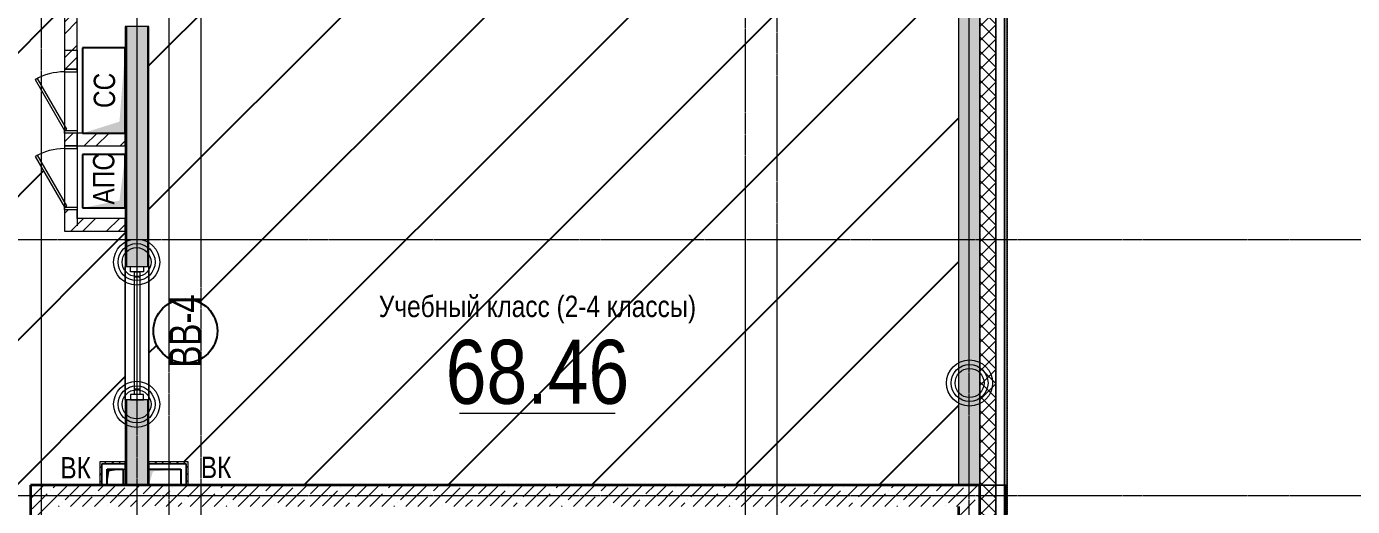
# Model space of a CAD drawing. Header units: millimetres. Extents: x 538266 to 1167394, y 114608 to 637157.
# Drawn here: x 840502 to 852930, y 155913 to 160413 of the extents above; entities that cross this region are included whole.
import ezdxf
from ezdxf.enums import TextEntityAlignment as Align

# ---------------------------------------------------------------- set-up
doc = ezdxf.new("R2010")
doc.units = ezdxf.units.MM
doc.linetypes.add('CENTER2', pattern=[28.575, 19.05, -3.175, 3.175, -3.175])
doc.linetypes.add('DASHED', pattern=[19.05, 12.7, -6.35])
doc.layers.get('Defpoints').update_dxf_attribs({"color": 140})
for name, color, linetype, lineweight, true_color in [('A-AREA', 7, 'Continuous', 15, 0x7f7f7f), ('РД_Оси_100', 7, 'Continuous', 0, 0x525252), ('РД_проем_инж перемыч_фахверк', 7, 'Continuous', 18, 0xff1f1f)]:
    doc.layers.add(name, color=color, linetype=linetype, lineweight=lineweight, true_color=true_color)
for name, color, linetype, lineweight in [('АР_Витраж', 4, 'Continuous', 13), ('АР_Витраж марка', 140, 'Continuous', 9), ('АР_Отверстия', 1, 'Continuous', 9), ('АР_площадь пом', 5, 'Continuous', 5), ('АР_Стены ГКЛ', 1, 'Continuous', 15), ('АР_Стены ЖБ', 7, 'Continuous', 35), ('АР_Стены кирпич', 32, 'Continuous', 20), ('АР_Стены ПЕНОблок', 52, 'Continuous', 20), ('АР_Тонкая', 254, 'Continuous', 5), ('АР_Утеплитель', 31, 'Continuous', 0), ('АР_Штриховка', 8, 'Continuous', 0), ('ВК_Шахты', 5, 'Continuous', 9), ('Двери кабины', 252, 'Continuous', 0)]:
    doc.layers.add(name, color=color, linetype=linetype, lineweight=lineweight)
doc.layers.add('АР_Делит', color=120, linetype='Continuous', lineweight=0, plot=False)
doc.layers.add('РД_Проем', color=230, linetype='Continuous', lineweight=0, plot=False)
doc.layers.add('РД_Витраж_вн', color=7, linetype='Continuous', true_color=0x148aff)
doc.layers.add('РД_проем_инж перемыч_подсчет', color=50, linetype='Continuous', plot=False)
doc.layers.add('ФВ-5', color=7, linetype='Continuous')
doc.styles.add('Arial_09', font='ARIALN.TTF', dxfattribs={"width": 0.9})
doc.styles.add('style1', font='ARIALN.TTF')

# ---------------------------------------------------------------- blocks, each defined once
blk = doc.blocks.new('MOK-МаркаПомещения1')
at = {"layer": 'A-AREA', "color": 0}
blk.add_line((-3.651, -1.944), (3.649, -1.944), dxfattribs=at)
at = {"layer": 'A-AREA', "color": 0, "style": 'style1'}
blk.add_attdef('АР-ПОМЕЩЕНИЕ:ПЛОЩАДЬ', text='', height=3, dxfattribs=at).set_placement((0, 0), align=Align.MIDDLE)
at = {"layer": 'Defpoints', "style": 'style1', "flags": 8}
blk.add_attdef('АР-ПОМЕЩЕНИЕ:НАИМЕНОВАНИЕ', text='', height=1, dxfattribs=at).set_placement((0, 2.956), align=Align.MIDDLE)
blk = doc.blocks.new('МаркаВитража1')
at = {"layer": 'Defpoints'}
blk.add_circle((0, 0), 3, dxfattribs=at)
at = {"color": 0, "linetype": 'ByBlock', "lineweight": -2, "style": 'Arial_09', "width": 0.9}
blk.add_attdef('АР-ОКНО:НАИМЕНОВАНИЕ', text='', height=3, dxfattribs=at).set_placement((0, 0), align=Align.MIDDLE)
blk = doc.blocks.new('2_этаж')
at = {"layer": 'АР_Стены ГКЛ', "linetype": 'Continuous', "lineweight": 0, "true_color": 0x000000}
h = blk.add_hatch(dxfattribs=at)
h.set_pattern_fill('ANSI31', color=18, scale=15, style=0)
h.set_pattern_definition([(45, (602274.53, 4e-09), (-33.67596, 33.67596), [])])
h.paths.add_polyline_path([(684824, 156333), (684844, 156313), (685064, 156313), (685064, 156333)], flags=0)
h = blk.add_hatch(dxfattribs=at)
h.set_pattern_fill('ANSI31', color=18, scale=15, style=0)
h.set_pattern_definition([(45, (602274.53, -6e-11), (-33.67596, 33.67596), [])])
h.paths.add_polyline_path([(684824, 156113), (684844, 156113), (684844, 156313), (684824, 156333)], flags=0)
h = blk.add_hatch(dxfattribs=at)
h.set_pattern_fill('ANSI31', color=18, scale=15, angle=-360, style=0)
h.set_pattern_definition([(45, (602274.53, -2e-09), (-33.67596, 33.67596), [])])
h.paths.add_polyline_path([(685284, 156333), (685284, 156313), (685634, 156313), (685654, 156333)], flags=0)
h = blk.add_hatch(dxfattribs=at)
h.set_pattern_fill('ANSI31', color=18, scale=15, angle=-360, style=0)
h.set_pattern_definition([(45, (602274.53, 3e-11), (-33.67596, 33.67596), [])])
h.paths.add_polyline_path([(685654, 156333), (685634, 156313), (685634, 156113), (685654, 156113)], flags=0)
at = {"layer": 'АР_Штриховка', "linetype": 'Continuous', "lineweight": 0, "true_color": 0x000000}
h = blk.add_hatch(dxfattribs=at)
h.set_pattern_fill('AR-CONC', color=18, angle=-360, style=0)
h.set_pattern_definition([(50, (602274.53, 6e-11), (182.18467, -15.93909), [19.05, -209.55]), (355, (602274.53, 6e-11), (-35.24342, 191.05685), [15.24, -167.64058]), (100.45144, (602289.71, -1.33), (146.94125, 175.11775), [16.19001, -178.09024]), (46.1842, (602274.53, 50.8), (271.07904, -42.04233), [28.575, -314.325]), (96.63556, (602297.12, 47.3), (237.40413, 247.42612), [24.28502, -267.1356]), (351.18415, (602274.53, 50.8), (237.40413, 247.42612), [22.85997, -251.45973]), (21, (602299.93, 38.1), (151.61439, -102.2652), [19.05, -209.55]), (326, (602299.93, 38.1), (61.80203, 184.18797), [15.24, -167.64]), (71.451445, (602312.56, 29.58), (213.41642, 81.92277), [16.19001, -178.08994]), (37.5, (602274.53, 6e-11), (3.088603, 84.555039), [0, -165.608, 0, -170.18, 0, -168.275]), (7.5, (602274.53, 6e-11), (66.819663, 100.180575), [0, -97.028, 0, -161.798, 0, -64.135]), (327.5, (602217.89, 6e-11), (135.590595, -5.728744), [0, -63.5, 0, -198.12, 0, -262.89]), (317.5, (602192.49, 6e-11), (148.12918, 25.42649), [0, -82.55, 0, -131.572, 0, -186.69])])
h.paths.add_polyline_path([(693074, 190988), (692874, 191188), (692874, 156113), (693074, 156113)], flags=0)
h = blk.add_hatch(dxfattribs=at)
h.set_pattern_fill('ANSI37', color=18, scale=30, angle=-360, style=0)
h.set_pattern_definition([(45, (602274.53, 6e-11), (-67.35192, 67.35192), []), (135, (602274.53, 6e-11), (-67.35192, -67.35192), [])])
h.paths.add_polyline_path([(693224, 190838), (693074, 190988), (693074, 156113), (693224, 156113)], flags=0)
h = blk.add_hatch(dxfattribs=at)
h.set_pattern_fill('_U', color=18, angle=-360, style=0, pattern_type=0)
h.set_pattern_definition([(360, (602274.5291, 6e-11), (7e-16, 1), [])])
h.paths.add_polyline_path([(693329, 190733), (693304, 190758), (693304, 156113), (693329, 156113)], flags=0)
h = blk.add_hatch(dxfattribs=at)
h.set_pattern_fill('ANSI32', color=18, scale=25, style=0)
h.set_pattern_definition([(45, (602274.53, -3e-11), (-168.3798, 168.3798), []), (45, (602386.78, -3e-11), (-168.3798, 168.3798), [])])
h.paths.add_polyline_path([(684494, 158493), (684614, 158613), (684614, 158693), (684494, 158693)], flags=0)
h.paths.add_polyline_path([(684494, 159293), (684614, 159293), (684614, 159413), (684494, 159413)], flags=0)
h.paths.add_polyline_path([(684494, 160013), (684614, 160013), (684614, 161104), (684494, 161104)], flags=0)
h = blk.add_hatch(dxfattribs=at)
h.set_pattern_fill('AR-CONC', color=18, angle=-315, style=0)
h.set_pattern_definition([(95, (602274.53, 3e-11), (140.09465, 117.55338), [19.05, -209.55]), (40, (602274.53, 3e-11), (-160.01845, 110.17673), [15.24, -167.64058]), (145.45144, (602286.2, 9.8), (-19.9238, 227.7301), [16.19, -178.09024]), (91.1842, (602238.6, 35.92), (221.41024, 161.9534), [28.575, -314.325]), (141.63556, (602257.06, 49.42), (-7.0866, 342.82676), [24.28502, -267.1356]), (36.18415, (602238.6, 35.92), (-7.0866, 342.82676), [22.85997, -251.45973]), (66, (602265.55, 44.9), (179.51998, 34.89515), [19.05, -209.55]), (11, (602265.55, 44.9), (-86.53993, 173.9412), [15.24, -167.64]), (116.45144, (602280.51, 47.81), (92.98005, 208.83634), [16.19, -178.08994]), (82.5, (602274.53, 3e-11), (-57.60547, 61.973414), [0, -165.608, 0, -170.18, 0, -168.275]), (52.5, (602274.53, 3e-11), (-23.589727, 118.087), [0, -97.028, 0, -161.798, 0, -64.135]), (12.5, (602234.48, -40.05), (99.927863, 91.826196), [0, -63.5, 0, -198.12, 0, -262.89]), (2.5, (602216.52, -58.01), (86.763904, 122.72239), [0, -82.55, 0, -131.572, 0, -186.69])])
h.paths.add_polyline_path([(685274, 160413), (685074, 160413), (685074, 158613), (685274, 158613)], flags=0)
h.paths.add_polyline_path([(685274, 158613), (685074, 158613), (685074, 158163), (685274, 158163)], flags=0)
h.paths.add_polyline_path([(685274, 156913), (685074, 156913), (685074, 156113), (685274, 156113)], flags=0)
h = blk.add_hatch(dxfattribs=at)
h.set_pattern_fill('ANSI32', color=18, scale=25, angle=-360, style=0)
h.set_pattern_definition([(45, (602274.53, -3e-11), (-168.3798, 168.3798), []), (45, (602386.78, -3e-11), (-168.3798, 168.3798), [])])
h.paths.add_polyline_path([(685064, 159293), (685064, 159413), (684614, 159413), (684614, 159293)], flags=0)
h = blk.add_hatch(dxfattribs=at)
h.set_pattern_fill('ANSI32', color=18, scale=25, style=0)
h.set_pattern_definition([(45, (602274.53, -3e-11), (-168.3798, 168.3798), []), (45, (602386.78, 0), (-168.3798, 168.3798), [])])
h.paths.add_polyline_path([(685064, 158493), (685064, 158613), (684614, 158613), (684494, 158493)], flags=0)
h = blk.add_hatch(dxfattribs=at)
h.set_pattern_fill('ANSI37', color=18, scale=30, angle=-360, style=0)
h.set_pattern_definition([(45, (602274.53, 0), (-67.35192, 67.35192), []), (135, (602274.53, 0), (-67.35192, -67.35192), [])])
h.paths.add_polyline_path([(693224, 156113), (693074, 156113), (693074, 155813), (693224, 155813)], flags=0)
h.paths.add_polyline_path([(693224, 152013), (693074, 152013), (693074, 148913), (693224, 149063)], flags=0)
h = blk.add_hatch(dxfattribs=at)
h.set_pattern_fill('_U', color=18, angle=-360, style=0, pattern_type=0)
h.set_pattern_definition([(7e-12, (602274.5291, 0), (4e-17, 1), [])])
h.paths.add_polyline_path([(693329, 156113), (693304, 156113), (693304, 155813), (693329, 155813)], flags=0)
h.paths.add_polyline_path([(693329, 152013), (693304, 152013), (693304, 149143), (693329, 149168)], flags=0)
at = {"color": 18, "linetype": 'Continuous', "true_color": 0x000000}
for p, q in [((685064, 160213), (684664, 160213)), ((684664, 160213), (684664, 159413)), ((685064, 160213), (684664, 160213)), ((684664, 160213), (684664, 159413)), ((685064, 159413), (685064, 160213)), ((685064, 159413), (685064, 160213)), ((684664, 159413), (685064, 159413)), ((684664, 159413), (685064, 159413)), ((685064, 159213), (684664, 159213)), ((684664, 159213), (684664, 158713)), ((685064, 159213), (684664, 159213)), ((684664, 159213), (684664, 158713)), ((685064, 158713), (685064, 159213)), ((685064, 158713), (685064, 159213)), ((684664, 158713), (685064, 158713)), ((684664, 158713), (685064, 158713)), ((684894, 156113), (684894, 156263)), ((684894, 156263), (685044, 156263)), ((684894, 156113), (684894, 156263)), ((684894, 156263), (685044, 156263)), ((685044, 156263), (685044, 156113)), ((685044, 156263), (685044, 156113)), ((685284, 156113), (685284, 156263)), ((685284, 156263), (685584, 156263)), ((685284, 156113), (685284, 156263)), ((685284, 156263), (685584, 156263)), ((685584, 156263), (685584, 156113)), ((685584, 156263), (685584, 156113)), ((685044, 156113), (684894, 156113)), ((685044, 156113), (684894, 156113)), ((685584, 156113), (685284, 156113)), ((685584, 156113), (685284, 156113))]:
    blk.add_line(p, q, dxfattribs=at)
for points in [[(684664, 159413), (685064, 159413), (685009, 159521), (685064, 160213)], [(684664, 159413), (685064, 159413), (685009, 159521), (685064, 160213)], [(684664, 158713), (685064, 158713), (685009, 158781), (685064, 159213)], [(684664, 158713), (685064, 158713), (685009, 158781), (685064, 159213)], [(684894, 156113), (684894, 156263), (684914, 156243), (685044, 156263)], [(684894, 156113), (684894, 156263), (684914, 156243), (685044, 156263)], [(685284, 156113), (685284, 156263), (685324, 156243), (685584, 156263)], [(685284, 156113), (685284, 156263), (685324, 156243), (685584, 156263)]]:
    blk.add_solid(points, dxfattribs=at)
at = {"layer": 'АР_Витраж', "color": 18, "linetype": 'Continuous', "lineweight": 5, "true_color": 0x000000}
for p, q in [((685064, 156913), (685064, 158163)), ((685284, 156913), (685284, 158163))]:
    blk.add_line(p, q, dxfattribs=at)
at = {"layer": 'АР_Витраж', "color": 18, "linetype": 'Continuous', "lineweight": 15, "true_color": 0x000000}
for p, q in [((685199, 158063), (685149, 158063)), ((685174, 157013), (685174, 158063)), ((685199, 157013), (685149, 157013))]:
    blk.add_line(p, q, dxfattribs=at)
for points in [[(685114, 158113), (685114, 158163), (685234, 158163), (685234, 158113)], [(685199, 156963), (685149, 156963), (685149, 158113), (685199, 158113)], [(685114, 156963), (685114, 156913), (685234, 156913), (685234, 156963)]]:
    blk.add_lwpolyline(points, close=True, dxfattribs=at)
at = {"layer": 'АР_Делит', "color": 18, "true_color": 0x000000}
for centre, radius in [((685170, 158205), 216), ((685170, 158205), 173), ((685170, 158205), 136), ((692977, 157071), 216), ((692977, 157071), 173), ((692977, 157071), 136), ((685170, 156871), 216), ((685170, 156871), 173), ((685170, 156871), 136)]:
    blk.add_circle(centre, radius, dxfattribs=at)
at = {"layer": 'АР_Стены ГКЛ', "color": 18, "linetype": 'Continuous', "lineweight": 5, "true_color": 0x000000}
for p, q in [((685064, 156333), (684824, 156333)), ((684824, 156333), (684824, 156113)), ((685064, 156313), (684844, 156313)), ((684844, 156313), (685064, 156313)), ((684844, 156313), (684844, 156113)), ((684844, 156113), (684844, 156313)), ((684894, 156263), (685064, 156263)), ((684894, 156113), (684894, 156263)), ((685064, 156313), (685064, 156333)), ((685064, 156263), (685064, 156313)), ((685284, 156333), (685284, 156313)), ((685654, 156333), (685284, 156333)), ((685284, 156313), (685284, 156263)), ((685634, 156313), (685284, 156313)), ((685284, 156313), (685634, 156313)), ((685284, 156263), (685584, 156263)), ((685584, 156263), (685584, 156113)), ((685634, 156113), (685634, 156313)), ((685634, 156313), (685634, 156113)), ((685654, 156113), (685654, 156333)), ((684824, 156113), (684844, 156113)), ((684844, 156113), (684894, 156113)), ((685584, 156113), (685634, 156113)), ((685634, 156113), (685654, 156113))]:
    blk.add_line(p, q, dxfattribs=at)
at = {"layer": 'АР_Стены ЖБ', "color": 18, "linetype": 'Continuous', "lineweight": 35, "true_color": 0x000000}
for p, q in [((684174, 156113), (684174, 151713)), ((693074, 156113), (684174, 156113)), ((693074, 151713), (693074, 156113)), ((692874, 155913), (692874, 151913))]:
    blk.add_line(p, q, dxfattribs=at)
at = {"layer": 'АР_Стены кирпич', "color": 18, "linetype": 'Continuous', "lineweight": 20, "true_color": 0x000000}
for p, q in [((684494, 161104), (684494, 160013)), ((684614, 160013), (684614, 161104)), ((684494, 160013), (684614, 160013)), ((684614, 159413), (684494, 159413)), ((684494, 159413), (684494, 159293)), ((684614, 159293), (684614, 159413)), ((685064, 159413), (684614, 159413)), ((684614, 159413), (684614, 159293)), ((685064, 159293), (685064, 159413)), ((684494, 159293), (684614, 159293)), ((684614, 159293), (685064, 159293)), ((684614, 158693), (684494, 158693)), ((684494, 158693), (684494, 158493)), ((684614, 158613), (684614, 158693)), ((685064, 158613), (684614, 158613)), ((685064, 158493), (685064, 158613)), ((684494, 158493), (685064, 158493))]:
    blk.add_line(p, q, dxfattribs=at)
at = {"layer": 'АР_Стены кирпич', "color": 18, "linetype": 'Continuous', "lineweight": 0, "true_color": 0x000000}
blk.add_line((684494, 160193), (684614, 160193), dxfattribs=at)
at = {"layer": 'АР_Стены ПЕНОблок', "color": 18, "linetype": 'Continuous', "lineweight": 20, "true_color": 0x000000}
for p, q in [((692874, 191188), (692874, 156113)), ((693074, 156113), (693074, 190988)), ((685274, 160413), (685074, 160413)), ((685074, 160413), (685074, 158613)), ((685274, 158613), (685274, 160413)), ((685074, 158613), (685074, 158163)), ((685274, 158163), (685274, 158613)), ((685074, 158163), (685274, 158163)), ((685274, 156913), (685074, 156913)), ((685074, 156913), (685074, 156113)), ((685274, 156113), (685274, 156913)), ((685074, 156113), (685274, 156113)), ((692874, 156113), (693074, 156113))]:
    blk.add_line(p, q, dxfattribs=at)
at = {"layer": 'АР_Тонкая', "color": 18, "linetype": 'Continuous', "lineweight": 5, "true_color": 0x000000}
for p, q in [((693224, 190838), (693224, 156113)), ((693304, 156113), (693304, 190758)), ((693304, 190758), (693304, 156113)), ((693329, 156113), (693329, 190733)), ((693224, 156113), (693304, 156113)), ((693304, 156113), (693224, 156113)), ((693224, 156113), (693224, 155813)), ((693304, 156113), (693329, 156113)), ((693304, 155813), (693304, 156113)), ((693329, 156113), (693304, 156113)), ((693304, 156113), (693304, 155813)), ((693329, 155813), (693329, 156113))]:
    blk.add_line(p, q, dxfattribs=at)
at = {"layer": 'АР_Тонкая', "color": 18, "linetype": 'Continuous', "lineweight": 0, "true_color": 0x000000}
for p, q in [((685074, 160413), (685064, 160413)), ((685064, 160413), (685064, 158613)), ((685074, 158613), (685074, 160413)), ((685284, 160413), (685274, 160413)), ((685274, 160413), (685274, 158613)), ((685284, 158613), (685284, 160413)), ((685064, 158613), (685064, 158163)), ((685074, 158163), (685074, 158613)), ((685274, 158613), (685274, 158163)), ((685284, 158163), (685284, 158613)), ((685064, 158163), (685074, 158163)), ((685274, 158163), (685284, 158163)), ((685074, 156913), (685064, 156913)), ((685064, 156913), (685064, 156113)), ((685074, 156113), (685074, 156913)), ((685284, 156913), (685274, 156913)), ((685274, 156913), (685274, 156113)), ((685284, 156113), (685284, 156913)), ((685064, 156113), (685074, 156113)), ((685274, 156113), (685284, 156113))]:
    blk.add_line(p, q, dxfattribs=at)
at = {"layer": 'АР_Утеплитель', "color": 18, "linetype": 'Continuous', "lineweight": 0, "true_color": 0x000000}
for p, q in [((693074, 190988), (693074, 156113)), ((693224, 156113), (693224, 190838)), ((693074, 156113), (693224, 156113)), ((693224, 156113), (693074, 156113)), ((693074, 156113), (693074, 155813)), ((693224, 155813), (693224, 156113))]:
    blk.add_line(p, q, dxfattribs=at)
at = {"layer": 'АР_Штриховка', "color": 18, "linetype": 'Continuous', "lineweight": 5, "true_color": 0x000000}
for p, q in [((684174, 156098), (684181, 156106)), ((684181, 156106), (684188, 156113)), ((684237, 156050), (684301, 156113)), ((684349, 155937), (684525, 156113)), ((684388, 156088), (684413, 156113)), ((684500, 155976), (684637, 156113)), ((684550, 155913), (684750, 156113)), ((684774, 155913), (684974, 156113)), ((684809, 156060), (684862, 156113)), ((684999, 155913), (685199, 156113)), ((685223, 155913), (685423, 156113)), ((685230, 156032), (685311, 156113)), ((685448, 155913), (685648, 156113)), ((685651, 156004), (685760, 156113)), ((685672, 155913), (685872, 156113)), ((685897, 155913), (686097, 156113)), ((685959, 156088), (685984, 156113)), ((686072, 155976), (686209, 156113)), ((686121, 155913), (686321, 156113)), ((686346, 155913), (686546, 156113)), ((686380, 156060), (686433, 156113)), ((686570, 155913), (686770, 156113)), ((686795, 155913), (686995, 156113)), ((686801, 156032), (686882, 156113)), ((687019, 155913), (687219, 156113)), ((687222, 156004), (687332, 156113)), ((687244, 155913), (687444, 156113)), ((687468, 155913), (687668, 156113)), ((687531, 156088), (687556, 156113)), ((687643, 155976), (687781, 156113)), ((687693, 155913), (687893, 156113)), ((687917, 155913), (688117, 156113)), ((687952, 156060), (688005, 156113)), ((688142, 155913), (688342, 156113)), ((688366, 155913), (688566, 156113)), ((688373, 156032), (688454, 156113)), ((688591, 155913), (688791, 156113)), ((688794, 156004), (688903, 156113)), ((688815, 155913), (689015, 156113)), ((689040, 155913), (689240, 156113)), ((689102, 156088), (689128, 156113)), ((689215, 155976), (689352, 156113)), ((689264, 155913), (689464, 156113)), ((689489, 155913), (689689, 156113)), ((689523, 156060), (689577, 156113)), ((689713, 155913), (689913, 156113)), ((689938, 155913), (690138, 156113)), ((689944, 156032), (690026, 156113)), ((690162, 155913), (690362, 156113)), ((690365, 156004), (690475, 156113)), ((690387, 155913), (690587, 156113)), ((690611, 155913), (690811, 156113)), ((690674, 156088), (690699, 156113)), ((690786, 155976), (690924, 156113)), ((690836, 155913), (691036, 156113)), ((691060, 155913), (691260, 156113)), ((691095, 156060), (691148, 156113)), ((691285, 155913), (691485, 156113)), ((691509, 155913), (691709, 156113)), ((691516, 156032), (691597, 156113)), ((691734, 155913), (691934, 156113)), ((691937, 156004), (692046, 156113)), ((691958, 155913), (692158, 156113)), ((692183, 155913), (692383, 156113)), ((692245, 156088), (692271, 156113)), ((692358, 155976), (692495, 156113)), ((692407, 155913), (692607, 156113)), ((692632, 155913), (692832, 156113)), ((692666, 156060), (692720, 156113)), ((692856, 155913), (693056, 156113)), ((684174, 155986), (684237, 156050)), ((684191, 155892), (684293, 155994)), ((684293, 155994), (684332, 156032)), ((684360, 156060), (684360, 156060)), ((684662, 155913), (684753, 156004)), ((684781, 156032), (684781, 156032)), ((684921, 155948), (685061, 156088)), ((685111, 155913), (685174, 155976)), ((685202, 156004), (685202, 156004)), ((685342, 155920), (685482, 156060)), ((685510, 156088), (685510, 156088)), ((685623, 155976), (685623, 155976)), ((685784, 155913), (685903, 156032)), ((685931, 156060), (685931, 156060)), ((686233, 155913), (686324, 156004)), ((686352, 156032), (686352, 156032)), ((686492, 155948), (686633, 156088)), ((686682, 155913), (686745, 155976)), ((686773, 156004), (686773, 156004)), ((686913, 155920), (687054, 156060)), ((687082, 156088), (687082, 156088)), ((687194, 155976), (687194, 155976)), ((687356, 155913), (687475, 156032)), ((687503, 156060), (687503, 156060)), ((687805, 155913), (687896, 156004)), ((687924, 156032), (687924, 156032)), ((688064, 155948), (688204, 156088)), ((688254, 155913), (688317, 155976)), ((688345, 156004), (688345, 156004)), ((688485, 155920), (688625, 156060)), ((688653, 156088), (688653, 156088)), ((688766, 155976), (688766, 155976)), ((688928, 155913), (689046, 156032)), ((689074, 156060), (689074, 156060)), ((689377, 155913), (689467, 156004)), ((689495, 156032), (689495, 156032)), ((689636, 155948), (689776, 156088)), ((689826, 155913), (689888, 155976)), ((689916, 156004), (689916, 156004)), ((690057, 155920), (690197, 156060)), ((690225, 156088), (690225, 156088)), ((690337, 155976), (690337, 155976)), ((690499, 155913), (690618, 156032)), ((690646, 156060), (690646, 156060)), ((690948, 155913), (691039, 156004)), ((691067, 156032), (691067, 156032)), ((691207, 155948), (691347, 156088)), ((691397, 155913), (691460, 155976)), ((691488, 156004), (691488, 156004)), ((691628, 155920), (691768, 156060)), ((691796, 156088), (691796, 156088)), ((691909, 155976), (691909, 155976)), ((692071, 155913), (692189, 156032)), ((692217, 156060), (692217, 156060)), ((692520, 155913), (692610, 156004)), ((692638, 156032), (692638, 156032)), ((692779, 155948), (692919, 156088)), ((692891, 155836), (693031, 155976)), ((693059, 156004), (693059, 156004)), ((684174, 155762), (684349, 155937)), ((684437, 155913), (684444, 155920)), ((684472, 155948), (684472, 155948)), ((684893, 155920), (684893, 155920)), ((685560, 155913), (685594, 155948)), ((686009, 155913), (686015, 155920)), ((686043, 155948), (686043, 155948)), ((686464, 155920), (686464, 155920)), ((687132, 155913), (687166, 155948)), ((687581, 155913), (687587, 155920)), ((687615, 155948), (687615, 155948)), ((688036, 155920), (688036, 155920)), ((688703, 155913), (688738, 155948)), ((689152, 155913), (689159, 155920)), ((689187, 155948), (689187, 155948)), ((689608, 155920), (689608, 155920)), ((690275, 155913), (690309, 155948)), ((690724, 155913), (690730, 155920)), ((690758, 155948), (690758, 155948)), ((691179, 155920), (691179, 155920)), ((691846, 155913), (691881, 155948)), ((692295, 155913), (692302, 155920)), ((692330, 155948), (692330, 155948)), ((692751, 155920), (692751, 155920))]:
    blk.add_line(p, q, dxfattribs=at)
at = {"layer": 'Двери кабины', "color": 18, "linetype": 'Continuous', "lineweight": 0, "true_color": 0x000000}
for points in [[(684614, 159988), (684614, 160013), (684494, 160013), (684494, 159988)], [(684494, 159438), (684515, 159451), (684240, 159927), (684219, 159915)], [(684614, 159438), (684614, 159413), (684494, 159413), (684494, 159438)], [(684494, 158718), (684515, 158731), (684240, 159207), (684219, 159195)], [(684614, 159268), (684614, 159293), (684494, 159293), (684494, 159268)], [(684614, 158718), (684614, 158693), (684494, 158693), (684494, 158718)]]:
    blk.add_lwpolyline(points, close=True, dxfattribs=at)
for centre in [(684494, 159438), (684494, 158718)]:
    blk.add_arc(centre, 550, 89.9999, 119.9999, dxfattribs=at)
at = {"layer": 'РД_Витраж_вн', "color": 18, "linetype": 'Continuous', "lineweight": 15, "true_color": 0x000000}
for p, q in [((685064, 158163), (685064, 156913)), ((685284, 158163), (685284, 156913))]:
    blk.add_line(p, q, dxfattribs=at)
at = {"layer": 'РД_Проем', "color": 18, "linetype": 'Continuous', "lineweight": 15, "true_color": 0x000000}
for p, q in [((684494, 160013), (684494, 159413)), ((684614, 160013), (684614, 159413)), ((684494, 159293), (684494, 158693)), ((684614, 159293), (684614, 158693)), ((685064, 158163), (685064, 156913)), ((685284, 158163), (685284, 156913))]:
    blk.add_line(p, q, dxfattribs=at)
at = {"layer": 'РД_проем_инж перемыч_подсчет', "color": 18, "linetype": 'Continuous', "lineweight": 15, "true_color": 0x000000}
for p, q in [((684494, 160193), (684494, 158543)), ((684614, 160193), (684614, 158543))]:
    blk.add_line(p, q, dxfattribs=at)
at = {"layer": 'РД_проем_инж перемыч_фахверк', "color": 18, "linetype": 'Continuous', "lineweight": 15, "true_color": 0x000000}
for p, q in [((685064, 158163), (685064, 156913)), ((685284, 158163), (685284, 156913))]:
    blk.add_line(p, q, dxfattribs=at)
at = {"layer": 'АР_Витраж марка', "color": 18, "linetype": 'Continuous', "lineweight": 15, "true_color": 0x000000, "xscale": 100, "yscale": 100, "zscale": 100, "rotation": 90.00000000000001}
blk.add_blockref('МаркаВитража1', (685627, 157559), dxfattribs=at).add_auto_attribs({'АР-ОКНО:НАИМЕНОВАНИЕ': 'ВВ-4'})
at = {"layer": 'АР_площадь пом', "color": 18, "linetype": 'Continuous', "lineweight": 15, "true_color": 0x000000}
ref = blk.add_blockref('MOK-МаркаПомещения1', (688927, 157176), dxfattribs=dict(at, xscale=200, yscale=200, zscale=100))
ref.add_attrib('АР-ПОМЕЩЕНИЕ:НАИМЕНОВАНИЕ', 'Учебный класс (2-4 классы)', dxfattribs={"layer": 'Defpoints', "height": 200, "style": 'style1'}).set_placement((688927, 157767), align=Align.MIDDLE)
ref.add_attrib('АР-ПОМЕЩЕНИЕ:ПЛОЩАДЬ', '68.46', dxfattribs={"layer": 'A-AREA', "color": 0, "height": 600, "style": 'style1'}).set_placement((688927, 157176), align=Align.MIDDLE)
at = {"layer": 'Defpoints', "color": 18, "true_color": 0x000000, "style": 'style1'}
for p in [(677971, 219836), (678101, 211681)]:
    blk.add_attdef('АР-ПОМЕЩЕНИЕ:НАИМЕНОВАНИЕ', text='', height=100, dxfattribs=at).set_placement(p, align=Align.MIDDLE)
at = {"layer": 'АР_Отверстия', "color": 18, "true_color": 0x000000, "style": 'style1'}
for s, p in [('СС', (684968, 159649)), ('АПС', (684961, 158744))]:
    blk.add_text(s, height=200, rotation=90, dxfattribs=at).set_placement(p)
at = {"layer": 'ВК_Шахты', "color": 18, "true_color": 0x000000, "style": 'style1'}
for p in [(684455, 156176), (685772, 156180)]:
    blk.add_text('ВК', height=200, dxfattribs=at).set_placement(p)
blk = doc.blocks.new('СОШ_2200_АР_ОСИ_М100_28.05.24')
at = {"layer": 'АР_Делит', "color": 251, "linetype": 'DASHED', "true_color": 0x636466}
blk.add_lwpolyline([(114955, 135155), (114955, -355), (93595.036, -355), (93595.036, 13855), (94145, 13855), (94145, 68320), (66055, 68320), (66055, 13857.73), (83455, 13857.73), (83455, -355), (45245, -355), (45245, 13145), (44695, 13145), (44695, 26755), (45245, 26755), (45245, 68320), (20455, 68320), (20455, 26755), (27955, 26755), (27955, 13145), (-355, 13145), (-355, 100855)], dxfattribs=at)
at = {"layer": 'РД_Оси_100', "color": 251, "linetype": 'CENTER2', "true_color": 0x636466}
for p, q in [((20100, -6155), (20100, 139938.679)), ((29555, 36000), (-5954.958, 36000)), ((29555, 33600), (-5954.958, 33600))]:
    blk.add_line(p, q, dxfattribs=at)
for points in [[(11400, 139938.679), (11400, -6155)], [(12000.12, -6155), (12300, -5755), (12300, 139538.679), (12000, 139938.679)], [(12600, -6155), (12600, 139938.679)], [(13200, -6155), (12900, -5755), (12900, 139538.679), (13220.167, 139939.357)], [(17850, 139938.679), (18000, 139538.679), (18000, -6194.092)], [(18300, -6196.31), (18300, 139538.679), (18450, 139938.679)]]:
    blk.add_lwpolyline(points, dxfattribs=at)

msp = doc.modelspace()

# ---------------------------------------------------------------- hatches: boundary and pattern name
at = {"layer": 'ФВ-5'}
h = msp.add_hatch(dxfattribs=at)
h.set_pattern_fill('ANSI31', color=3, scale=300)
h.paths.add_polyline_path([(849238, 163561), (849238, 164466, -0.27475), (849125, 164656, -0.245742), (849218, 164833), (849218, 165213), (845769, 165213, -0.618518), (845382, 165213), (843648, 165213), (843648, 164913), (842748, 164913), (842748, 165213), (842668, 165213), (842668, 164793), (841648, 164793), (841648, 164713), (841648, 161813), (841648, 161313), (841648, 160413), (841648, 158613), (841648, 158389, -0.260437), (841751, 158205, -0.260437), (841648, 158021), (841648, 157056, -0.260437), (841751, 156871, -0.260437), (841648, 156687), (841648, 156333), (842018, 156333), (842018, 156113), (849238, 156113), (849238, 156881, -0.27475), (849125, 157071, -0.27475), (849238, 157261), (849238, 160413), (849218, 160413), (849218, 161313), (849219, 162377, -0.246803), (849125, 162555, -0.27475), (849238, 162745), (849238, 163181, -0.27475), (849125, 163371, -0.27475)])
h.paths.add_polyline_path([(845559, 161396), (845009, 161396, -1), (845009, 161996), (845559, 161996, -1)], flags=16)
h.paths.add_polyline_path([(842292, 157559, -1), (841692, 157559, -1)], flags=16)
h.paths.add_polyline_path([(849125, 171856, -0.27475), (849238, 172046), (849238, 172481, -0.27475), (849125, 172671, -0.27475), (849238, 172861), (849238, 173766, -0.27475), (849125, 173956, -0.27475), (849238, 174146), (849238, 174163), (849218, 174163), (849218, 174513), (844058, 174513), (844058, 174513), (844058, 174213), (843158, 174213), (843158, 174513), (843078, 174513), (843078, 174093), (842058, 174093), (842058, 173373), (842058, 172433), (841648, 172433), (841648, 172363), (841648, 170613), (841648, 169713), (841648, 169339, -0.260437), (841751, 169155, -0.260437), (841648, 168971), (841671, 167335, -1), (842271, 167335, -1), (841671, 167335), (841651, 166354, -0.256246), (841751, 166171, -0.105217), (841732, 166083), (841868, 166083), (841868, 165413), (845386, 165413, -0.594367), (845766, 165413), (849218, 165413), (849218, 165913), (849218, 166193, -0.246072), (849125, 166371, -0.27475), (849238, 166561), (849238, 169713), (849214, 169713), (849218, 169718), (849218, 170613), (849219, 171677, -0.247282)])
h.paths.add_polyline_path([(845616, 168701), (845066, 168701, -1), (845066, 169301), (845616, 169301, -1)], flags=16)
h.paths.add_polyline_path([(836928, 171813), (836928, 172713), (836928, 172987, -0.260437), (836825, 173171, -0.260437), (836928, 173356), (836928, 175971, -0.260437), (836825, 176155, -0.260437), (836928, 176339), (836928, 176413), (836928, 176913), (833193, 176913, -0.618518), (832806, 176913), (829361, 176913), (829358, 176911), (829358, 176413), (829358, 176237, -0.255873), (829458, 176055, -0.284268), (829338, 175862), (829338, 172713), (829358, 172713), (829358, 171813), (829357, 170754, -0.256632), (829458, 170571, -0.284268), (829338, 170378), (829338, 169949, -0.284268), (829458, 169755, -0.284268), (829338, 169562), (829338, 168665, -0.284268), (829458, 168471, -0.255743), (829358, 168289), (829358, 167813), (832810, 167813, -0.594367), (833190, 167813), (834928, 167813), (834928, 168113), (835828, 168113), (835828, 167813), (835908, 167813), (835908, 168233), (836928, 168233), (836928, 168313)])
h.paths.add_polyline_path([(832552, 172651), (832002, 172651, -1), (832002, 173251), (832552, 173251, -1)], flags=16)
h.paths.add_polyline_path([(836928, 166671, -0.260437), (836825, 166855, -0.105217), (836844, 166943), (836708, 166943), (836708, 167613), (833193, 167613, -0.618518), (832806, 167613), (829358, 167613), (829358, 167113), (829358, 166937, -0.255913), (829458, 166755, -0.284268), (829338, 166562), (829338, 163413), (829358, 163413), (829358, 162513), (829357, 161454, -0.256955), (829458, 161271, -0.284268), (829338, 161078), (829338, 160649, -0.284268), (829458, 160455, -0.284268), (829338, 160262), (829338, 159365, -0.284268), (829458, 159171, -0.255743), (829358, 158989), (829358, 158513), (832810, 158513, -0.59466), (833190, 158513), (834928, 158513), (834928, 158513), (834928, 158813), (835828, 158813), (835828, 158513), (835908, 158513), (835908, 158933), (836928, 158933), (836928, 159013), (836928, 159543), (836928, 161303), (836928, 161813), (836928, 162513), (836928, 163413), (836928, 163687, -0.260437), (836825, 163871, -0.260437), (836928, 164056)])
h.paths.add_polyline_path([(832518, 163600), (831968, 163600, -1), (831968, 164200), (832518, 164200, -1)], flags=16)
h = msp.add_hatch(dxfattribs=at)
h.set_pattern_fill('ANSI31', color=3, scale=300)
h.paths.add_polyline_path([(856938, 141853), (856718, 141633), (856718, 141594), (856418, 141594), (856418, 142494), (856718, 142494), (856718, 142082), (856938, 142302), (856938, 143613), (856038, 143613), (856038, 143603), (853264, 143603, -0.558775), (852896, 143603), (851388, 143603, -0.414214), (851688, 143303, -1), (851088, 143303, -0.414214), (851388, 143603), (850280, 143603, -0.558775), (849912, 143603), (849138, 143603), (848238, 143603), (847308, 143603), (847308, 143383), (846938, 143383), (846938, 143453), (846938, 143603), (846438, 143603), (846438, 142703), (846738, 142703), (846738, 142583), (846318, 142583), (846318, 143603), (845838, 143603), (842358, 143603), (842358, 143383), (842068, 143383), (842068, 143603), (841438, 143603), (839883, 143603, -0.333315), (840099, 143315, -1), (839499, 143315, -0.333315), (839715, 143603), (838680, 143603, -0.558775), (838312, 143603), (837508, 143603), (837508, 143383), (837138, 143383), (837138, 141363), (837148, 141363), (837148, 140163), (837138, 136013), (837202, 136013, -0.618518), (837589, 136013), (840886, 136013, -0.618518), (841273, 136013), (841438, 136013), (841438, 136033), (842314, 136033, -0.582347), (842689, 136013), (843586, 136013, -0.618518), (843973, 136013), (844402, 136013, -0.618518), (844789, 136013), (845838, 136013), (845838, 136033), (847038, 136033), (848238, 136031), (848238, 136033), (849138, 136033), (850196, 136030, -0.587964), (850573, 136013), (851002, 136013, -0.618518), (851389, 136013), (852286, 136013, -0.618518), (852673, 136013), (853102, 136013, -0.618518), (853489, 136013), (855286, 136013, -0.618518), (855673, 136013), (856037, 136013), (856038, 136014), (856038, 136313), (856786, 136313), (856938, 136465)])
h.paths.add_polyline_path([(851418, 140993), (851968, 140993, -1), (851968, 140393), (851418, 140393, -1)], flags=16)
h.paths.add_polyline_path([(847058, 139675, -1), (846625, 139675, -1)], flags=16)
h.paths.add_polyline_path([(847014, 139675, -1), (846668, 139675, -1)], flags=0)
h.paths.add_polyline_path([(846977, 139675, -1), (846705, 139675, -1)], flags=0)
h.paths.add_polyline_path([(846738, 141603), (846438, 141603), (846438, 142503), (846738, 142503)], flags=16)
h.paths.add_polyline_path([(844344, 140389), (843794, 140389, -1), (843794, 140989), (844344, 140989, -1)], flags=16)
h.paths.add_polyline_path([(836345, 144457, -0.893187), (836938, 144525), (836938, 145103), (835938, 145103), (833188, 145103, -0.582884), (832812, 145103), (829358, 145103), (829358, 144737, -0.255743), (829458, 144555, -0.284268), (829338, 144362), (829338, 141213), (829358, 141213), (829358, 140313), (829351, 139257, -0.265015), (829458, 139071, -0.284268), (829338, 138878), (829338, 138449, -0.284268), (829458, 138255, -0.284268), (829338, 138062), (829338, 137013), (829358, 137013), (829358, 136033), (835938, 136033), (836938, 136033), (836938, 139613), (836628, 139613), (836628, 140513), (836928, 140513), (836928, 140893), (836508, 140893), (836508, 142033), (836938, 142033), (836938, 143618, -0.284268), (836818, 143811, -0.284268), (836938, 144005), (836938, 144390, -0.893187)])
h.paths.add_polyline_path([(840538, 148013), (840538, 150213), (840538, 150413), (840538, 151713), (840538, 156113), (841188, 156113), (841188, 156333), (841428, 156333), (841428, 156683, -0.270169), (841318, 156871, -0.270169), (841428, 157060), (841428, 158017, -0.270169), (841318, 158205, -0.270169), (841428, 158393), (841428, 158493), (840858, 158493), (840858, 158718), (840583, 159195), (840604, 159207), (840605, 159207, -0.120105), (840858, 159268), (840858, 159293), (840858, 159438), (840583, 159915), (840604, 159927), (840605, 159927, -0.120105), (840858, 159988), (840858, 160013), (840858, 161103), (840440, 161103, -0.594367), (840060, 161103), (838657, 161080, -0.414214), (838957, 160780, -1), (838357, 160780, -0.414214), (838657, 161080), (838352, 161096, -0.581306), (837976, 161103), (837868, 161103), (837868, 159543), (837868, 158590), (837148, 158590), (837148, 157813), (837148, 157743, -0.270169), (837258, 157555, -0.270169), (837148, 157367), (837148, 155699, -0.910455), (837743, 155644, -0.910455), (837148, 155588), (837148, 154760, -0.270169), (837258, 154571, -0.270169), (837148, 154383), (837148, 154113), (837148, 153213), (837148, 149223), (837138, 149003), (835938, 149003), (829358, 149003), (829358, 148637, -0.255743), (829458, 148455, -0.284268), (829338, 148262), (829338, 146165, -0.284268), (829458, 145971, -0.255743), (829358, 145789), (829358, 145693), (829578, 145693), (829578, 145323), (832816, 145323, -0.558775), (833184, 145323), (835938, 145323), (835938, 145603), (837138, 145603), (837138, 145290), (837138, 145290), (837138, 145103), (837138, 144001, -0.259982), (837250, 143823), (838308, 143823, -0.582884), (838684, 143823), (841438, 143823), (841439, 143823), (842338, 143823), (845838, 143823), (847038, 143823), (848238, 143823), (849138, 143823), (849908, 143823, -0.582884), (850284, 143823), (852892, 143823, -0.582884), (853268, 143823), (855158, 143823), (855158, 144113), (855783, 144113), (856038, 144113), (856038, 144113), (856728, 144113), (856738, 144123), (856738, 148413), (856038, 148413), (856038, 148713), (855170, 148713, -0.594367), (854790, 148713), (851786, 148713, -0.32294), (851558, 148604), (851558, 147814), (851243, 147814), (850767, 147539), (850754, 147560), (850755, 147561, -0.120105), (850693, 147814), (850668, 147814), (850523, 147814), (850047, 147538), (850034, 147560), (850035, 147560, -0.120105), (849973, 147813), (849948, 147813), (849638, 147813), (849438, 147813), (849238, 147813), (847538, 147813), (840538, 147813)])
h.paths.add_polyline_path([(836928, 154113), (836928, 154387, -0.260437), (836825, 154571, -0.260437), (836928, 154756), (836928, 157371, -0.260437), (836825, 157555, -0.260437), (836928, 157739), (836928, 157813), (836928, 158313), (833193, 158313, -0.618224), (832806, 158313), (829578, 158313), (829578, 157743), (829338, 157743), (829338, 157649, -0.284268), (829458, 157455, -0.284268), (829338, 157262), (829338, 154113), (829358, 154113), (829358, 153213), (829357, 152154, -0.25765), (829458, 151971, -0.284268), (829338, 151778), (829338, 151349, -0.284268), (829458, 151155, -0.284268), (829338, 150962), (829338, 150065, -0.284268), (829458, 149871, -0.255743), (829358, 149689), (829358, 149223), (834728, 149223), (834728, 149523), (835628, 149523), (835628, 149223), (835708, 149223), (835708, 149643), (836928, 149643), (836928, 153213)], flags=17)

# ---------------------------------------------------------------- block references
msp.add_blockref('2_этаж', (156364, 0))
at = {"layer": 'РД_Оси_100'}
msp.add_blockref('СОШ_2200_АР_ОСИ_М100_28.05.24', (829238, 122413), dxfattribs=at)

doc.saveas('drawing.dxf')
